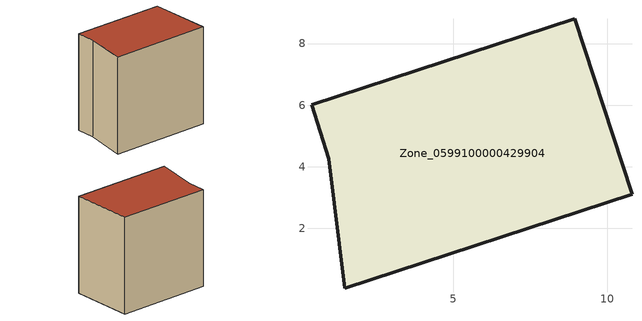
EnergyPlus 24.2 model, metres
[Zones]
Zone_0599100000429904
 floor ground (C_G): 0.39,6.02 8.94,8.81 10.8,3.1 1.47,0.06 0.96,4.26 z2.92
 wall outside (C_F): 8.94,8.81 0.39,6.02 0.96,4.26 1.47,0.06 10.8,3.1 8.94,8.81 z2.92:12.03
 roof outside (C_R): 1.47,0.06 10.8,3.1 8.94,8.81 0.39,6.02 0.96,4.26 z12.03
[BUILDING]
Pand.0599100000429904: North Axis=0; Terrain=City; Loads Convergence Tolerance Value=0.04; Temperature Convergence Tolerance Value=0.4; Solar Distribution=FullExterior; Maximum Number of Warmup Days=25; Minimum Number of Warmup Days=1
[Site:Location]
Rotterdam.The.Hague.AP_ZH_NLD Design_Conditions: Latitude=51.96; Longitude=4.45; Time Zone=1; Elevation=-4.5
[SITE:GROUNDTEMPERATURE:BUILDINGSURFACE]
18, 18, 18, 18, 18, 18, 18, 18, 18, 18, 18, 18
[MATERIAL] Thermal Absorptance=0.9; Solar Absorptance=0.7; Visible Absorptance=0.7
Name | Roughness | Thickness | Conductivity | Density | Specific Heat
G.TI.2006-2014 | MediumSmooth | 0.15 | 0.06 | 540 | 1210
F.TI.2006-2014 | Rough | 0.3 | 0.12 | 1920 | 840
R.TI.2006-2014 | MediumRough | 0.2 | 0.08 | 1500 | 1000
[CONSTRUCTION]
C_G: G.TI.2006-2014
C_F: F.TI.2006-2014
C_R: R.TI.2006-2014
[ZONE]
Zone_0599100000429904: Type=1; Multiplier=1; Ceiling Height=Autocalculate; Volume=Autocalculate; Floor Area=autocalculate; Part of Total Floor Area=Yes
[ZONEINFILTRATION:DESIGNFLOWRATE]
Infil_Zone_0599100000429904: Zone or ZoneList or Space or SpaceList=Zone_0599100000429904; Schedule=AlwaysOn; Design Flow Rate Calculation Method=Flow/Area; Flow Rate per Floor Area=0.0015; Constant Term Coefficient=1; Temperature Term Coefficient=0; Velocity Term Coefficient=0; Velocity Squared Term Coefficient=0
[HVACTEMPLATE:ZONE:IDEALLOADSAIRSYSTEM]
Zone_0599100000429904: Maximum Heating Supply Air Temperature=50; Minimum Cooling Supply Air Temperature=13; Maximum Heating Supply Air Humidity Ratio=0.0156; Minimum Cooling Supply Air Humidity Ratio=0.0077; Heating Limit=NoLimit; Cooling Limit=NoLimit; Dehumidification Control Type=ConstantSensibleHeatRatio; Cooling Sensible Heat Ratio=0.7; Dehumidification Setpoint=60; Humidification Control Type=None; Humidification Setpoint=30; Outdoor Air Method=None; Outdoor Air Flow Rate per Person=0.00944; Outdoor Air Flow Rate per Zone Floor Area=0; Outdoor Air Flow Rate per Zone=0; Demand Controlled Ventilation Type=None; Outdoor Air Economizer Type=NoEconomizer; Heat Recovery Type=None; Sensible Heat Recovery Effectiveness=0.7; Latent Heat Recovery Effectiveness=0.65
[ZONECONTROL:THERMOSTAT]
ThermostatControl_Zone_0599100000429904: Zone or ZoneList=Zone_0599100000429904; Control Type Schedule=DualSetpointControlType; Control 1=Thermostat_Zone_0599100000429904; Temperature Difference Between Cutout And Setpoint=0
[THERMOSTATSETPOINT:DUALSETPOINT]
Thermostat_Zone_0599100000429904: Heating Setpoint Temperature Schedule=HeatingSetpoint_Zone_0599100000429904; Cooling Setpoint Temperature Schedule=CoolingSetpoint_Zone_0599100000429904
[SCHEDULE:COMPACT]
HeatingSetpoint_Zone_0599100000429904: Through: 12/31, For: AllDays, Until: 24:00, 21
CoolingSetpoint_Zone_0599100000429904: Through: 12/31, For: AllDays, Until: 24:00, 24
DualSetpointControlType: Through: 12/31, For: AllDays, Until: 24:00, 4
AlwaysOn: Through: 12/31, For: AllDays, Until: 24:00, 1
